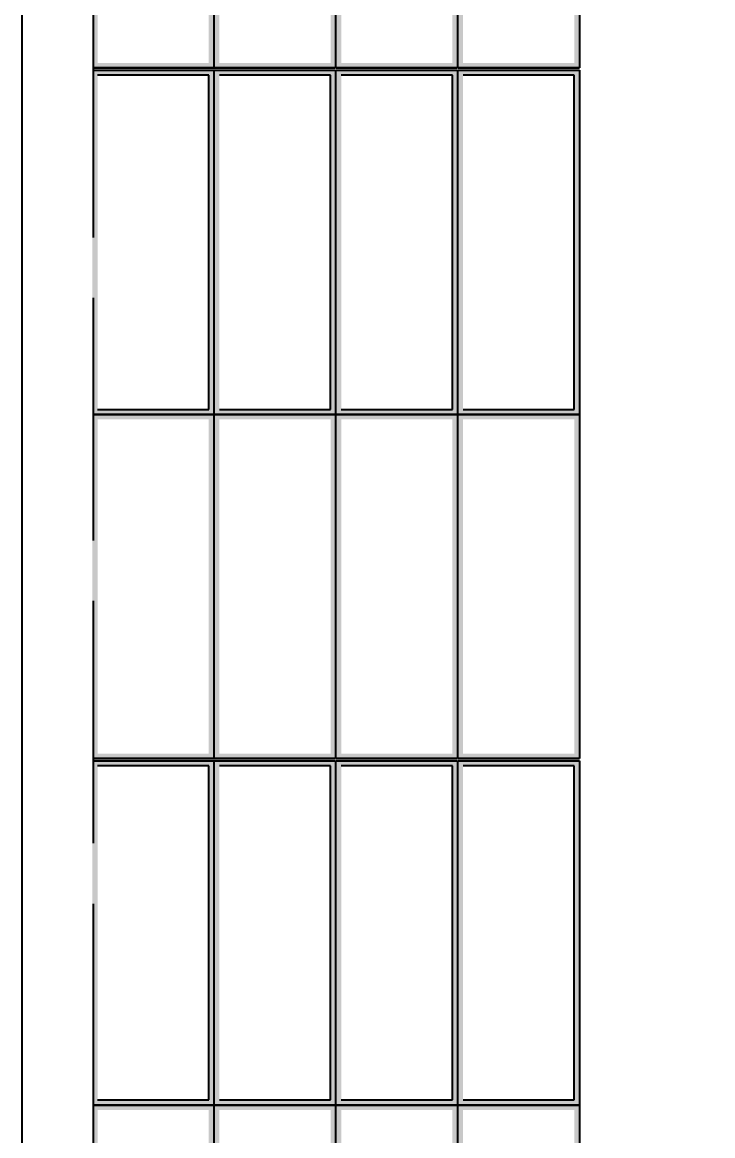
# Model space of a CAD drawing. Header units: inches. Extents: x 2620 to 4317, y 1826 to 2873.
# Drawn here: x 4066.2 to 4100.4, y 2351.5 to 2406.6 of the extents above; entities that cross this region are included whole.
import ezdxf

# ---------------------------------------------------------------- set-up
doc = ezdxf.new("R2010")
doc.units = ezdxf.units.IN
doc.header["$MEASUREMENT"] = 0
doc.linetypes.add('ACAD_ISO02W100', pattern=[15, 12, -3])
doc.styles.get("Standard").update_dxf_attribs({"font": 'arial.ttf'})
doc.dimstyles.new('Annotative', dxfattribs={"dimscale": 0, "dimtxt": 25, "dimasz": 25, "dimexe": 0.18, "dimexo": 0.0625, "dimgap": 0.09, "dimtad": 0, "dimtih": 1, "dimtoh": 1, "dimdec": 4, "dimzin": 0, "dimdsep": 46, "dimtxsty": 'Standard', "dimcen": 0.09, "dimclrd": 1, "dimclre": 1, "dimadec": 0, "dimazin": 0, "dimtfac": 1, "dimtdec": 4, "dimtofl": 0, "dimtmove": 0, "dimatfit": 3, "dimfxl": 1, "dimtolj": 1, "dimtzin": 0, "dimarcsym": 0})

# ---------------------------------------------------------------- blocks, each defined once
blk = doc.blocks.new('*D11')
at = {"color": 1, "linetype": 'ACAD_ISO02W100', "lineweight": -2, "transparency": 16777216}
for p, q in [((4066.312, 2662.994), (4246.186, 2662.994)), ((4246.006, 2637.994), (4246.006, 2441.849)), ((4246.006, 2219.994), (4246.006, 2416.14)), ((4069.812, 2194.994), (4246.186, 2194.994))]:
    blk.add_line(p, q, dxfattribs=at)
at = {"color": 1, "linetype": 'ACAD_ISO02W100', "transparency": 16777216}
for points in [[(4241.84, 2637.994), (4250.173, 2637.994), (4246.006, 2662.994)], [(4241.84, 2219.994), (4250.173, 2219.994), (4246.006, 2194.994)]]:
    blk.add_solid(points, dxfattribs=at)
at = {"layer": 'Defpoints', "color": 0, "linetype": 'ACAD_ISO02W100', "transparency": 16777216}
for p in [(4066.25, 2662.994), (4246.006, 2662.994), (4069.75, 2194.994)]:
    blk.add_point(p, dxfattribs=at)
at = {"color": 0, "linetype": 'ACAD_ISO02W100', "transparency": 16777216, "insert": (4246.006, 2428.994), "char_height": 25, "attachment_point": 5}
blk.add_mtext('\\A1;468.0000', dxfattribs=at)

msp = doc.modelspace()

# ---------------------------------------------------------------- hatches: boundary and pattern name
h = msp.add_hatch(color=256)
h.dxf.hatch_style = 1
h.set_gradient(color1=(242, 103, 34), color2=(248, 153, 30), tint=1)
h.paths.add_polyline_path([(4075.72352, 2421.42196), (4069.72352, 2421.42196), (4069.72352, 2404.38196), (4075.72352, 2404.38196)])
h.paths.add_polyline_path([(4075.47352, 2404.63196), (4069.97352, 2404.63196), (4069.97352, 2421.17196), (4075.47352, 2421.17196)], flags=16)
h = msp.add_hatch(color=256)
h.dxf.hatch_style = 1
h.set_gradient(color1=(242, 103, 34), color2=(248, 153, 30), tint=1)
h.paths.add_polyline_path([(4081.75088, 2421.42196), (4075.75088, 2421.42196), (4075.75088, 2404.38196), (4081.75088, 2404.38196)])
h.paths.add_polyline_path([(4081.50088, 2404.63196), (4076.00088, 2404.63196), (4076.00088, 2421.17196), (4081.50088, 2421.17196)], flags=16)
h = msp.add_hatch(color=256)
h.dxf.hatch_style = 1
h.set_gradient(color1=(242, 103, 34), color2=(248, 153, 30), tint=1)
h.paths.add_polyline_path([(4087.77825, 2421.42196), (4081.77825, 2421.42196), (4081.77825, 2404.38196), (4087.77825, 2404.38196)])
h.paths.add_polyline_path([(4087.52825, 2404.63196), (4082.02825, 2404.63196), (4082.02825, 2421.17196), (4087.52825, 2421.17196)], flags=16)
h = msp.add_hatch(color=256)
h.dxf.hatch_style = 1
h.set_gradient(color1=(242, 103, 34), color2=(248, 153, 30), tint=1)
h.paths.add_polyline_path([(4093.8131, 2421.42196), (4087.8131, 2421.42196), (4087.8131, 2404.38196), (4093.8131, 2404.38196)])
h.paths.add_polyline_path([(4093.5631, 2404.63196), (4088.0631, 2404.63196), (4088.0631, 2421.17196), (4093.5631, 2421.17196)], flags=16)
h = msp.add_hatch(color=256)
h.dxf.hatch_style = 1
h.set_gradient(color1=(242, 103, 34), color2=(248, 153, 30), tint=1)
h.paths.add_polyline_path([(4075.72352, 2404.2695), (4069.72352, 2404.2695), (4069.72352, 2387.2295), (4075.72352, 2387.2295)])
h.paths.add_polyline_path([(4075.47352, 2387.4795), (4069.97352, 2387.4795), (4069.97352, 2404.0195), (4075.47352, 2404.0195)], flags=16)
h = msp.add_hatch(color=256)
h.dxf.hatch_style = 1
h.set_gradient(color1=(242, 103, 34), color2=(248, 153, 30), tint=1)
h.paths.add_polyline_path([(4081.75088, 2404.2695), (4075.75088, 2404.2695), (4075.75088, 2387.2295), (4081.75088, 2387.2295)])
h.paths.add_polyline_path([(4081.50088, 2387.4795), (4076.00088, 2387.4795), (4076.00088, 2404.0195), (4081.50088, 2404.0195)], flags=16)
h = msp.add_hatch(color=256)
h.dxf.hatch_style = 1
h.set_gradient(color1=(242, 103, 34), color2=(248, 153, 30), tint=1)
h.paths.add_polyline_path([(4087.77825, 2404.2695), (4081.77825, 2404.2695), (4081.77825, 2387.2295), (4087.77825, 2387.2295)])
h.paths.add_polyline_path([(4087.52825, 2387.4795), (4082.02825, 2387.4795), (4082.02825, 2404.0195), (4087.52825, 2404.0195)], flags=16)
h = msp.add_hatch(color=256)
h.dxf.hatch_style = 1
h.set_gradient(color1=(242, 103, 34), color2=(248, 153, 30), tint=1)
h.paths.add_polyline_path([(4093.8131, 2404.2695), (4087.8131, 2404.2695), (4087.8131, 2387.2295), (4093.8131, 2387.2295)])
h.paths.add_polyline_path([(4093.5631, 2387.4795), (4088.0631, 2387.4795), (4088.0631, 2404.0195), (4093.5631, 2404.0195)], flags=16)
h = msp.add_hatch(color=256)
h.dxf.hatch_style = 1
h.set_gradient(color1=(242, 103, 34), color2=(248, 153, 30), tint=1)
h.paths.add_polyline_path([(4075.72352, 2387.2295), (4069.72352, 2387.2295), (4069.72352, 2370.1895), (4075.72352, 2370.1895)])
h.paths.add_polyline_path([(4075.47352, 2370.4395), (4069.97352, 2370.4395), (4069.97352, 2386.9795), (4075.47352, 2386.9795)], flags=16)
h = msp.add_hatch(color=256)
h.dxf.hatch_style = 1
h.set_gradient(color1=(242, 103, 34), color2=(248, 153, 30), tint=1)
h.paths.add_polyline_path([(4081.75088, 2387.2295), (4075.75088, 2387.2295), (4075.75088, 2370.1895), (4081.75088, 2370.1895)])
h.paths.add_polyline_path([(4081.50088, 2370.4395), (4076.00088, 2370.4395), (4076.00088, 2386.9795), (4081.50088, 2386.9795)], flags=16)
h = msp.add_hatch(color=256)
h.dxf.hatch_style = 1
h.set_gradient(color1=(242, 103, 34), color2=(248, 153, 30), tint=1)
h.paths.add_polyline_path([(4087.77825, 2387.2295), (4081.77825, 2387.2295), (4081.77825, 2370.1895), (4087.77825, 2370.1895)])
h.paths.add_polyline_path([(4087.52825, 2370.4395), (4082.02825, 2370.4395), (4082.02825, 2386.9795), (4087.52825, 2386.9795)], flags=16)
h = msp.add_hatch(color=256)
h.dxf.hatch_style = 1
h.set_gradient(color1=(242, 103, 34), color2=(248, 153, 30), tint=1)
h.paths.add_polyline_path([(4093.8131, 2387.2295), (4087.8131, 2387.2295), (4087.8131, 2370.1895), (4093.8131, 2370.1895)])
h.paths.add_polyline_path([(4093.5631, 2370.4395), (4088.0631, 2370.4395), (4088.0631, 2386.9795), (4093.5631, 2386.9795)], flags=16)
h = msp.add_hatch(color=256)
h.dxf.hatch_style = 1
h.set_gradient(color1=(242, 103, 34), color2=(248, 153, 30), tint=1)
h.paths.add_polyline_path([(4075.72352, 2370.07704), (4069.72352, 2370.07704), (4069.72352, 2353.03704), (4075.72352, 2353.03704)])
h.paths.add_polyline_path([(4075.47352, 2353.28704), (4069.97352, 2353.28704), (4069.97352, 2369.82704), (4075.47352, 2369.82704)], flags=16)
h = msp.add_hatch(color=256)
h.dxf.hatch_style = 1
h.set_gradient(color1=(242, 103, 34), color2=(248, 153, 30), tint=1)
h.paths.add_polyline_path([(4081.75088, 2370.07704), (4075.75088, 2370.07704), (4075.75088, 2353.03704), (4081.75088, 2353.03704)])
h.paths.add_polyline_path([(4081.50088, 2353.28704), (4076.00088, 2353.28704), (4076.00088, 2369.82704), (4081.50088, 2369.82704)], flags=16)
h = msp.add_hatch(color=256)
h.dxf.hatch_style = 1
h.set_gradient(color1=(242, 103, 34), color2=(248, 153, 30), tint=1)
h.paths.add_polyline_path([(4087.77825, 2370.07704), (4081.77825, 2370.07704), (4081.77825, 2353.03704), (4087.77825, 2353.03704)])
h.paths.add_polyline_path([(4087.52825, 2353.28704), (4082.02825, 2353.28704), (4082.02825, 2369.82704), (4087.52825, 2369.82704)], flags=16)
h = msp.add_hatch(color=256)
h.dxf.hatch_style = 1
h.set_gradient(color1=(242, 103, 34), color2=(248, 153, 30), tint=1)
h.paths.add_polyline_path([(4093.8131, 2370.07704), (4087.8131, 2370.07704), (4087.8131, 2353.03704), (4093.8131, 2353.03704)])
h.paths.add_polyline_path([(4093.5631, 2353.28704), (4088.0631, 2353.28704), (4088.0631, 2369.82704), (4093.5631, 2369.82704)], flags=16)
h = msp.add_hatch(color=256)
h.dxf.hatch_style = 1
h.set_gradient(color1=(242, 103, 34), color2=(248, 153, 30), tint=1)
h.paths.add_polyline_path([(4075.72352, 2353.03704), (4069.72352, 2353.03704), (4069.72352, 2335.99704), (4075.72352, 2335.99704)])
h.paths.add_polyline_path([(4075.47352, 2336.24704), (4069.97352, 2336.24704), (4069.97352, 2352.78704), (4075.47352, 2352.78704)], flags=16)
h = msp.add_hatch(color=256)
h.dxf.hatch_style = 1
h.set_gradient(color1=(242, 103, 34), color2=(248, 153, 30), tint=1)
h.paths.add_polyline_path([(4081.75088, 2353.03704), (4075.75088, 2353.03704), (4075.75088, 2335.99704), (4081.75088, 2335.99704)])
h.paths.add_polyline_path([(4081.50088, 2336.24704), (4076.00088, 2336.24704), (4076.00088, 2352.78704), (4081.50088, 2352.78704)], flags=16)
h = msp.add_hatch(color=256)
h.dxf.hatch_style = 1
h.set_gradient(color1=(242, 103, 34), color2=(248, 153, 30), tint=1)
h.paths.add_polyline_path([(4087.77825, 2353.03704), (4081.77825, 2353.03704), (4081.77825, 2335.99704), (4087.77825, 2335.99704)])
h.paths.add_polyline_path([(4087.52825, 2336.24704), (4082.02825, 2336.24704), (4082.02825, 2352.78704), (4087.52825, 2352.78704)], flags=16)
h = msp.add_hatch(color=256)
h.dxf.hatch_style = 1
h.set_gradient(color1=(242, 103, 34), color2=(248, 153, 30), tint=1)
h.paths.add_polyline_path([(4093.8131, 2353.03704), (4087.8131, 2353.03704), (4087.8131, 2335.99704), (4093.8131, 2335.99704)])
h.paths.add_polyline_path([(4093.5631, 2336.24704), (4088.0631, 2336.24704), (4088.0631, 2352.78704), (4093.5631, 2352.78704)], flags=16)

# ---------------------------------------------------------------- linework, layer by layer
for p, q in [((4066.24991, 1984.99441), (4066.24991, 2872.99441)), ((4066.24991, 2194.99441), (4066.24991, 2662.99441)), ((4075.72352, 2421.42196), (4075.72352, 2404.38196)), ((4081.75088, 2421.42196), (4081.75088, 2404.38196)), ((4087.77825, 2421.42196), (4087.77825, 2404.38196)), ((4093.8131, 2421.42196), (4093.8131, 2404.38196)), ((4069.72352, 2404.38196), (4075.72352, 2404.38196)), ((4075.72352, 2404.38196), (4069.72352, 2404.38196)), ((4069.72352, 2404.2695), (4075.72352, 2404.2695)), ((4069.97352, 2404.38196), (4075.72352, 2404.38196)), ((4069.97352, 2404.2695), (4075.72352, 2404.2695)), ((4075.72352, 2404.2695), (4075.72352, 2387.2295)), ((4075.75088, 2404.38196), (4081.75088, 2404.38196)), ((4081.75088, 2404.38196), (4075.75088, 2404.38196)), ((4075.75088, 2404.2695), (4081.75088, 2404.2695)), ((4076.00088, 2404.38196), (4081.75088, 2404.38196)), ((4076.00088, 2404.2695), (4081.75088, 2404.2695)), ((4081.75088, 2404.2695), (4081.75088, 2387.2295)), ((4081.77825, 2404.38196), (4087.77825, 2404.38196)), ((4087.77825, 2404.38196), (4081.77825, 2404.38196)), ((4081.77825, 2404.2695), (4087.77825, 2404.2695)), ((4082.02825, 2404.38196), (4087.77825, 2404.38196)), ((4082.02825, 2404.2695), (4087.77825, 2404.2695)), ((4087.77825, 2404.2695), (4087.77825, 2387.2295)), ((4087.8131, 2404.38196), (4093.8131, 2404.38196)), ((4093.8131, 2404.38196), (4087.8131, 2404.38196)), ((4087.8131, 2404.2695), (4093.8131, 2404.2695)), ((4088.0631, 2404.38196), (4093.8131, 2404.38196)), ((4088.0631, 2404.2695), (4093.8131, 2404.2695)), ((4093.8131, 2404.2695), (4093.8131, 2387.2295)), ((4075.47352, 2404.0195), (4069.97352, 2404.0195)), ((4075.47352, 2387.4795), (4075.47352, 2404.0195)), ((4081.50088, 2404.0195), (4076.00088, 2404.0195)), ((4081.50088, 2387.4795), (4081.50088, 2404.0195)), ((4087.52825, 2404.0195), (4082.02825, 2404.0195)), ((4087.52825, 2387.4795), (4087.52825, 2404.0195)), ((4093.5631, 2404.0195), (4088.0631, 2404.0195)), ((4093.5631, 2387.4795), (4093.5631, 2404.0195)), ((4069.72352, 2387.2295), (4075.72352, 2387.2295)), ((4075.72352, 2387.2295), (4069.72352, 2387.2295)), ((4069.97352, 2387.4795), (4075.47352, 2387.4795)), ((4069.97352, 2387.2295), (4075.72352, 2387.2295)), ((4075.72352, 2387.2295), (4075.72352, 2370.1895)), ((4075.75088, 2387.2295), (4081.75088, 2387.2295)), ((4081.75088, 2387.2295), (4075.75088, 2387.2295)), ((4076.00088, 2387.4795), (4081.50088, 2387.4795)), ((4076.00088, 2387.2295), (4081.75088, 2387.2295)), ((4081.75088, 2387.2295), (4081.75088, 2370.1895)), ((4081.77825, 2387.2295), (4087.77825, 2387.2295)), ((4087.77825, 2387.2295), (4081.77825, 2387.2295)), ((4082.02825, 2387.4795), (4087.52825, 2387.4795)), ((4082.02825, 2387.2295), (4087.77825, 2387.2295)), ((4087.77825, 2387.2295), (4087.77825, 2370.1895)), ((4087.8131, 2387.2295), (4093.8131, 2387.2295)), ((4093.8131, 2387.2295), (4087.8131, 2387.2295)), ((4088.0631, 2387.4795), (4093.5631, 2387.4795)), ((4088.0631, 2387.2295), (4093.8131, 2387.2295)), ((4093.8131, 2387.2295), (4093.8131, 2370.1895)), ((4069.72352, 2370.1895), (4075.72352, 2370.1895)), ((4075.72352, 2370.1895), (4069.72352, 2370.1895)), ((4069.72352, 2370.07704), (4075.72352, 2370.07704)), ((4069.97352, 2370.1895), (4075.72352, 2370.1895)), ((4069.97352, 2370.07704), (4075.72352, 2370.07704)), ((4075.72352, 2370.07704), (4075.72352, 2353.03704)), ((4075.75088, 2370.1895), (4081.75088, 2370.1895)), ((4081.75088, 2370.1895), (4075.75088, 2370.1895)), ((4075.75088, 2370.07704), (4081.75088, 2370.07704)), ((4076.00088, 2370.1895), (4081.75088, 2370.1895)), ((4076.00088, 2370.07704), (4081.75088, 2370.07704)), ((4081.75088, 2370.07704), (4081.75088, 2353.03704)), ((4081.77825, 2370.1895), (4087.77825, 2370.1895)), ((4087.77825, 2370.1895), (4081.77825, 2370.1895)), ((4081.77825, 2370.07704), (4087.77825, 2370.07704)), ((4082.02825, 2370.1895), (4087.77825, 2370.1895)), ((4082.02825, 2370.07704), (4087.77825, 2370.07704)), ((4087.77825, 2370.07704), (4087.77825, 2353.03704)), ((4087.8131, 2370.1895), (4093.8131, 2370.1895)), ((4093.8131, 2370.1895), (4087.8131, 2370.1895)), ((4087.8131, 2370.07704), (4093.8131, 2370.07704)), ((4088.0631, 2370.1895), (4093.8131, 2370.1895)), ((4088.0631, 2370.07704), (4093.8131, 2370.07704)), ((4093.8131, 2370.07704), (4093.8131, 2353.03704)), ((4075.47352, 2369.82704), (4069.97352, 2369.82704)), ((4075.47352, 2353.28704), (4075.47352, 2369.82704)), ((4081.50088, 2369.82704), (4076.00088, 2369.82704)), ((4081.50088, 2353.28704), (4081.50088, 2369.82704)), ((4087.52825, 2369.82704), (4082.02825, 2369.82704)), ((4087.52825, 2353.28704), (4087.52825, 2369.82704)), ((4093.5631, 2369.82704), (4088.0631, 2369.82704)), ((4093.5631, 2353.28704), (4093.5631, 2369.82704)), ((4069.72352, 2353.03704), (4075.72352, 2353.03704)), ((4075.72352, 2353.03704), (4069.72352, 2353.03704)), ((4069.97352, 2353.28704), (4075.47352, 2353.28704)), ((4069.97352, 2353.03704), (4075.72352, 2353.03704)), ((4075.72352, 2353.03704), (4075.72352, 2335.99704)), ((4075.75088, 2353.03704), (4081.75088, 2353.03704)), ((4081.75088, 2353.03704), (4075.75088, 2353.03704)), ((4076.00088, 2353.28704), (4081.50088, 2353.28704)), ((4076.00088, 2353.03704), (4081.75088, 2353.03704)), ((4081.75088, 2353.03704), (4081.75088, 2335.99704)), ((4081.77825, 2353.03704), (4087.77825, 2353.03704)), ((4087.77825, 2353.03704), (4081.77825, 2353.03704)), ((4082.02825, 2353.28704), (4087.52825, 2353.28704)), ((4082.02825, 2353.03704), (4087.77825, 2353.03704)), ((4087.77825, 2353.03704), (4087.77825, 2335.99704)), ((4087.8131, 2353.03704), (4093.8131, 2353.03704)), ((4093.8131, 2353.03704), (4087.8131, 2353.03704)), ((4088.0631, 2353.28704), (4093.5631, 2353.28704)), ((4088.0631, 2353.03704), (4093.8131, 2353.03704)), ((4093.8131, 2353.03704), (4093.8131, 2335.99704))]:
    msp.add_line(p, q)
at = {"linetype": 'ACAD_ISO02W100'}
msp.add_line((4069.74991, 2662.99441), (4069.74991, 2194.99441), dxfattribs=at)

# ---------------------------------------------------------------- dimensions: what is measured, and where the dimension line sits
dim = msp.add_linear_dim(base=(4246.00636, 2662.99441), p1=(4069.74991, 2194.99441), p2=(4066.24991, 2662.99441), angle=90, dimstyle='Annotative', dxfattribs=at)
dim.commit()
dim.dimension.update_dxf_attribs({"geometry": '*D11', "text_midpoint": (4246.00636, 2428.99441)})

doc.saveas('drawing.dxf')
